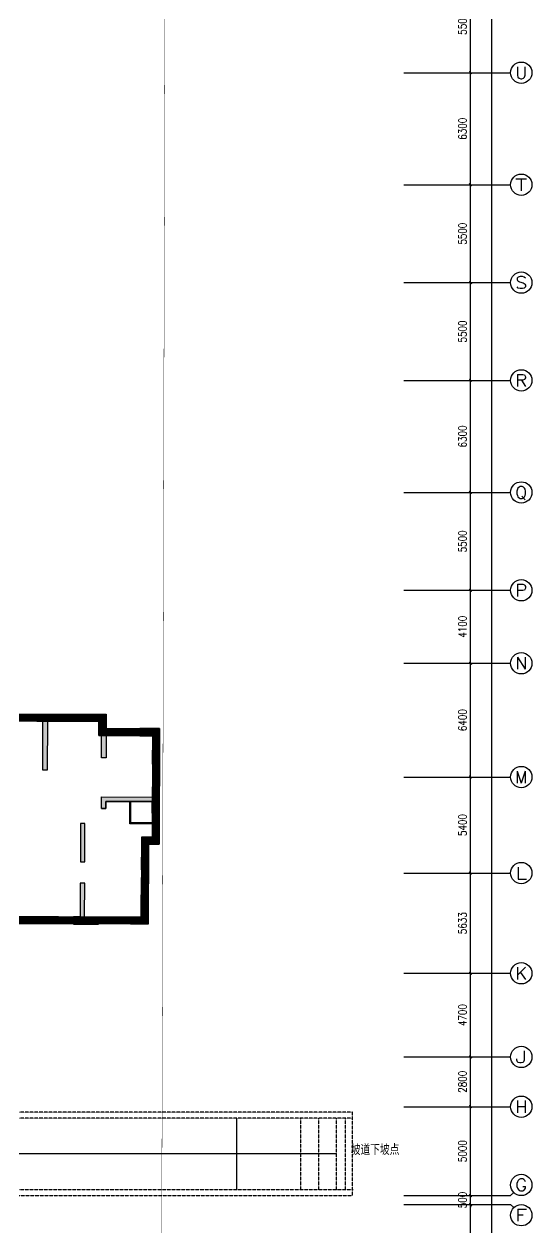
# Model space of a CAD drawing. Extents: x -1348811 to 123514, y -640545 to 749356.
# Drawn here: x -492324 to -463787, y -199809 to -132124 of the extents above; entities that cross this region are included whole.
import ezdxf
from ezdxf.enums import TextEntityAlignment as Align

# ---------------------------------------------------------------- set-up
doc = ezdxf.new("R2010")
doc.units = 0
doc.header["$LTSCALE"] = 10
doc.header["$MEASUREMENT"] = 0
doc.linetypes.add('DASH', pattern=[0.35, 0.25, -0.1])
doc.linetypes.add('DASHDOT', pattern=[25.4, 12.7, -6.35, 0, -6.35])
doc.layers.get('0').update_dxf_attribs({"linetype": 'CONTINUOUS'})
doc.layers.get('Defpoints').update_dxf_attribs({"linetype": 'CONTINUOUS'})
for name, color, linetype in [('A-STAIRS', 9, 'CONTINUOUS'), ('AXIS', 3, 'CONTINUOUS'), ('AXIS_TEXT', 7, 'CONTINUOUS'), ('dxh', 252, 'CONTINUOUS'), ('dxsqt', 1, 'CONTINUOUS'), ('JPS-J-0', 6, 'CONTINUOUS'), ('PUB_HATCH', 9, 'CONTINUOUS'), ('TEXT', 7, 'CONTINUOUS'), ('wall', 8, 'CONTINUOUS'), ('控制线', 5, 'CONTINUOUS')]:
    doc.layers.add(name, color=color, linetype=linetype)
doc.styles.add('_TCH_AXIS', font='COMPLEX', dxfattribs={"bigfont": 'GBCBIG'})
doc.styles.add('COMPLEX', font='COMPLEX')
doc.styles.add('DIM_FONT', font='SIMPLEX', dxfattribs={"width": 0.8, "bigfont": 'HZTXT'})
doc.styles.add('FS2', font='tjromans.shx', dxfattribs={"width": 0.8, "bigfont": 'tjhztxt.shx'})
doc.dimstyles.new('DIMN150', dxfattribs={"dimscale": 1.5, "dimtxt": 300, "dimasz": 100, "dimexe": 250, "dimexo": 300, "dimgap": 150, "dimtad": 1, "dimdec": 0, "dimzin": 0, "dimdsep": 46, "dimtxsty": 'DIM_FONT', "dimblk": 'ARCHTICK', "dimcen": 0.09, "dimclrt": 7, "dimazin": 2, "dimtfac": 1, "dimtdec": 0, "dimtix": 1, "dimtmove": 2, "dimatfit": 3, "dimfxl": 0, "dimtolj": 1, "dimtzin": 0, "dimarcsym": 0})

# ---------------------------------------------------------------- blocks, each defined once
blk = doc.blocks.new('_ArchTick')
at = {"color": 0, "linetype": 'ByBlock', "const_width": 0.4}
blk.add_lwpolyline([(-0.5, -0.5), (0.5, 0.5)], dxfattribs=at)
blk = doc.blocks.new('*D1962')
at = {"layer": 'AXIS', "color": 0, "lineweight": -2}
for p, q in [((-470537, -16259), (-465662, -16259)), ((-466037, -227593), (-466037, -16259)), ((-470537, -227593), (-465662, -227593))]:
    blk.add_line(p, q, dxfattribs=at)
at = {"layer": 'Defpoints', "color": 0}
for p in [(-470987, -16259), (-466037, -16259), (-470987, -227593)]:
    blk.add_point(p, dxfattribs=at)
at = {"layer": 'AXIS', "color": 0, "lineweight": -2, "xscale": 150, "yscale": 150, "zscale": 150}
for p, rotation in [((-466037, -16259), 90), ((-466037, -227593), 270)]:
    blk.add_blockref('_ArchTick', p, dxfattribs=dict(at, rotation=rotation))
at = {"layer": 'AXIS', "color": 7, "insert": (-466487, -121926), "char_height": 450, "attachment_point": 5, "rotation": 90, "style": 'DIM_FONT'}
blk.add_mtext('\\A1;211333', dxfattribs=at)
blk = doc.blocks.new('*D1967')
at = {"layer": 'AXIS', "color": 0, "lineweight": -2}
for p, q in [((-470537, -198493), (-466862, -198493)), ((-467237, -204793), (-467237, -198493)), ((-470537, -204793), (-466862, -204793))]:
    blk.add_line(p, q, dxfattribs=at)
at = {"layer": 'Defpoints', "color": 0}
for p in [(-470987, -198493), (-467237, -198493), (-470987, -204793)]:
    blk.add_point(p, dxfattribs=at)
at = {"layer": 'AXIS', "color": 0, "lineweight": -2, "xscale": 150, "yscale": 150, "zscale": 150}
for p, rotation in [((-467237, -198493), 90), ((-467237, -204793), 270)]:
    blk.add_blockref('_ArchTick', p, dxfattribs=dict(at, rotation=rotation))
at = {"layer": 'AXIS', "color": 7, "insert": (-467687, -201643), "char_height": 450, "attachment_point": 5, "rotation": 90, "style": 'DIM_FONT'}
blk.add_mtext('\\A1;6300', dxfattribs=at)
blk = doc.blocks.new('*D1968')
at = {"layer": 'AXIS', "color": 0, "lineweight": -2}
for p, q in [((-470537, -197993), (-466862, -197993)), ((-467237, -197993), (-467237, -197843)), ((-467237, -198493), (-467237, -197993)), ((-470537, -198493), (-466862, -198493)), ((-467237, -198493), (-467237, -198643))]:
    blk.add_line(p, q, dxfattribs=at)
at = {"layer": 'Defpoints', "color": 0}
for p in [(-470987, -197993), (-467237, -197993), (-470987, -198493)]:
    blk.add_point(p, dxfattribs=at)
at = {"layer": 'AXIS', "color": 0, "lineweight": -2, "xscale": 150, "yscale": 150, "zscale": 150}
for p, rotation in [((-467237, -197993), 270), ((-467237, -198493), 90)]:
    blk.add_blockref('_ArchTick', p, dxfattribs=dict(at, rotation=rotation))
at = {"layer": 'AXIS', "color": 7, "insert": (-467687, -198243), "char_height": 450, "attachment_point": 5, "rotation": 90, "style": 'DIM_FONT'}
blk.add_mtext('\\A1;500', dxfattribs=at)
blk = doc.blocks.new('*D1969')
at = {"layer": 'AXIS', "color": 0, "lineweight": -2}
for p, q in [((-470537, -192993), (-466862, -192993)), ((-467237, -197993), (-467237, -192993)), ((-470537, -197993), (-466862, -197993))]:
    blk.add_line(p, q, dxfattribs=at)
at = {"layer": 'Defpoints', "color": 0}
for p in [(-470987, -192993), (-467237, -192993), (-470987, -197993)]:
    blk.add_point(p, dxfattribs=at)
at = {"layer": 'AXIS', "color": 0, "lineweight": -2, "xscale": 150, "yscale": 150, "zscale": 150}
for p, rotation in [((-467237, -192993), 90), ((-467237, -197993), 270)]:
    blk.add_blockref('_ArchTick', p, dxfattribs=dict(at, rotation=rotation))
at = {"layer": 'AXIS', "color": 7, "insert": (-467687, -195493), "char_height": 450, "attachment_point": 5, "rotation": 90, "style": 'DIM_FONT'}
blk.add_mtext('\\A1;5000', dxfattribs=at)
blk = doc.blocks.new('*D1970')
at = {"layer": 'AXIS', "color": 0, "lineweight": -2}
for p, q in [((-470537, -190193), (-466862, -190193)), ((-467237, -192993), (-467237, -190193)), ((-470537, -192993), (-466862, -192993))]:
    blk.add_line(p, q, dxfattribs=at)
at = {"layer": 'Defpoints', "color": 0}
for p in [(-470987, -190193), (-467237, -190193), (-470987, -192993)]:
    blk.add_point(p, dxfattribs=at)
at = {"layer": 'AXIS', "color": 0, "lineweight": -2, "xscale": 150, "yscale": 150, "zscale": 150}
for p, rotation in [((-467237, -190193), 90), ((-467237, -192993), 270)]:
    blk.add_blockref('_ArchTick', p, dxfattribs=dict(at, rotation=rotation))
at = {"layer": 'AXIS', "color": 7, "insert": (-467687, -191593), "char_height": 450, "attachment_point": 5, "rotation": 90, "style": 'DIM_FONT'}
blk.add_mtext('\\A1;2800', dxfattribs=at)
blk = doc.blocks.new('*D1971')
at = {"layer": 'AXIS', "color": 0, "lineweight": -2}
for p, q in [((-470537, -185493), (-466862, -185493)), ((-467237, -190193), (-467237, -185493)), ((-470537, -190193), (-466862, -190193))]:
    blk.add_line(p, q, dxfattribs=at)
at = {"layer": 'Defpoints', "color": 0}
for p in [(-470987, -185493), (-467237, -185493), (-470987, -190193)]:
    blk.add_point(p, dxfattribs=at)
at = {"layer": 'AXIS', "color": 0, "lineweight": -2, "xscale": 150, "yscale": 150, "zscale": 150}
for p, rotation in [((-467237, -185493), 90), ((-467237, -190193), 270)]:
    blk.add_blockref('_ArchTick', p, dxfattribs=dict(at, rotation=rotation))
at = {"layer": 'AXIS', "color": 7, "insert": (-467687, -187843), "char_height": 450, "attachment_point": 5, "rotation": 90, "style": 'DIM_FONT'}
blk.add_mtext('\\A1;4700', dxfattribs=at)
blk = doc.blocks.new('*D1972')
at = {"layer": 'AXIS', "color": 0, "lineweight": -2}
for p, q in [((-470537, -179859), (-466862, -179859)), ((-467237, -185493), (-467237, -179859)), ((-470537, -185493), (-466862, -185493))]:
    blk.add_line(p, q, dxfattribs=at)
at = {"layer": 'Defpoints', "color": 0}
for p in [(-470987, -179859), (-467237, -179859), (-470987, -185493)]:
    blk.add_point(p, dxfattribs=at)
at = {"layer": 'AXIS', "color": 0, "lineweight": -2, "xscale": 150, "yscale": 150, "zscale": 150}
for p, rotation in [((-467237, -179859), 90), ((-467237, -185493), 270)]:
    blk.add_blockref('_ArchTick', p, dxfattribs=dict(at, rotation=rotation))
at = {"layer": 'AXIS', "color": 7, "insert": (-467687, -182676), "char_height": 450, "attachment_point": 5, "rotation": 90, "style": 'DIM_FONT'}
blk.add_mtext('\\A1;5633', dxfattribs=at)
blk = doc.blocks.new('*D1973')
at = {"layer": 'AXIS', "color": 0, "lineweight": -2}
for p, q in [((-470537, -174459), (-466862, -174459)), ((-467237, -179859), (-467237, -174459)), ((-470537, -179859), (-466862, -179859))]:
    blk.add_line(p, q, dxfattribs=at)
at = {"layer": 'Defpoints', "color": 0}
for p in [(-470987, -174459), (-467237, -174459), (-470987, -179859)]:
    blk.add_point(p, dxfattribs=at)
at = {"layer": 'AXIS', "color": 0, "lineweight": -2, "xscale": 150, "yscale": 150, "zscale": 150}
for p, rotation in [((-467237, -174459), 90), ((-467237, -179859), 270)]:
    blk.add_blockref('_ArchTick', p, dxfattribs=dict(at, rotation=rotation))
at = {"layer": 'AXIS', "color": 7, "insert": (-467687, -177159), "char_height": 450, "attachment_point": 5, "rotation": 90, "style": 'DIM_FONT'}
blk.add_mtext('\\A1;5400', dxfattribs=at)
blk = doc.blocks.new('*D1974')
at = {"layer": 'AXIS', "color": 0, "lineweight": -2}
for p, q in [((-470537, -168059), (-466862, -168059)), ((-467237, -174459), (-467237, -168059)), ((-470537, -174459), (-466862, -174459))]:
    blk.add_line(p, q, dxfattribs=at)
at = {"layer": 'Defpoints', "color": 0}
for p in [(-470987, -168059), (-467237, -168059), (-470987, -174459)]:
    blk.add_point(p, dxfattribs=at)
at = {"layer": 'AXIS', "color": 0, "lineweight": -2, "xscale": 150, "yscale": 150, "zscale": 150}
for p, rotation in [((-467237, -168059), 90), ((-467237, -174459), 270)]:
    blk.add_blockref('_ArchTick', p, dxfattribs=dict(at, rotation=rotation))
at = {"layer": 'AXIS', "color": 7, "insert": (-467687, -171259), "char_height": 450, "attachment_point": 5, "rotation": 90, "style": 'DIM_FONT'}
blk.add_mtext('\\A1;6400', dxfattribs=at)
blk = doc.blocks.new('*D1975')
at = {"layer": 'AXIS', "color": 0, "lineweight": -2}
for p, q in [((-470537, -163959), (-466862, -163959)), ((-467237, -168059), (-467237, -163959)), ((-470537, -168059), (-466862, -168059))]:
    blk.add_line(p, q, dxfattribs=at)
at = {"layer": 'Defpoints', "color": 0}
for p in [(-470987, -163959), (-467237, -163959), (-470987, -168059)]:
    blk.add_point(p, dxfattribs=at)
at = {"layer": 'AXIS', "color": 0, "lineweight": -2, "xscale": 150, "yscale": 150, "zscale": 150}
for p, rotation in [((-467237, -163959), 90), ((-467237, -168059), 270)]:
    blk.add_blockref('_ArchTick', p, dxfattribs=dict(at, rotation=rotation))
at = {"layer": 'AXIS', "color": 7, "insert": (-467687, -166009), "char_height": 450, "attachment_point": 5, "rotation": 90, "style": 'DIM_FONT'}
blk.add_mtext('\\A1;4100', dxfattribs=at)
blk = doc.blocks.new('*D1976')
at = {"layer": 'AXIS', "color": 0, "lineweight": -2}
for p, q in [((-470537, -158459), (-466862, -158459)), ((-467237, -163959), (-467237, -158459)), ((-470537, -163959), (-466862, -163959))]:
    blk.add_line(p, q, dxfattribs=at)
at = {"layer": 'Defpoints', "color": 0}
for p in [(-470987, -158459), (-467237, -158459), (-470987, -163959)]:
    blk.add_point(p, dxfattribs=at)
at = {"layer": 'AXIS', "color": 0, "lineweight": -2, "xscale": 150, "yscale": 150, "zscale": 150}
for p, rotation in [((-467237, -158459), 90), ((-467237, -163959), 270)]:
    blk.add_blockref('_ArchTick', p, dxfattribs=dict(at, rotation=rotation))
at = {"layer": 'AXIS', "color": 7, "insert": (-467687, -161209), "char_height": 450, "attachment_point": 5, "rotation": 90, "style": 'DIM_FONT'}
blk.add_mtext('\\A1;5500', dxfattribs=at)
blk = doc.blocks.new('*D1977')
at = {"layer": 'AXIS', "color": 0, "lineweight": -2}
for p, q in [((-470537, -152159), (-466862, -152159)), ((-467237, -158459), (-467237, -152159)), ((-470537, -158459), (-466862, -158459))]:
    blk.add_line(p, q, dxfattribs=at)
at = {"layer": 'Defpoints', "color": 0}
for p in [(-470987, -152159), (-467237, -152159), (-470987, -158459)]:
    blk.add_point(p, dxfattribs=at)
at = {"layer": 'AXIS', "color": 0, "lineweight": -2, "xscale": 150, "yscale": 150, "zscale": 150}
for p, rotation in [((-467237, -152159), 90), ((-467237, -158459), 270)]:
    blk.add_blockref('_ArchTick', p, dxfattribs=dict(at, rotation=rotation))
at = {"layer": 'AXIS', "color": 7, "insert": (-467687, -155309), "char_height": 450, "attachment_point": 5, "rotation": 90, "style": 'DIM_FONT'}
blk.add_mtext('\\A1;6300', dxfattribs=at)
blk = doc.blocks.new('*D1978')
at = {"layer": 'AXIS', "color": 0, "lineweight": -2}
for p, q in [((-470537, -146659), (-466862, -146659)), ((-467237, -152159), (-467237, -146659)), ((-470537, -152159), (-466862, -152159))]:
    blk.add_line(p, q, dxfattribs=at)
at = {"layer": 'Defpoints', "color": 0}
for p in [(-470987, -146659), (-467237, -146659), (-470987, -152159)]:
    blk.add_point(p, dxfattribs=at)
at = {"layer": 'AXIS', "color": 0, "lineweight": -2, "xscale": 150, "yscale": 150, "zscale": 150}
for p, rotation in [((-467237, -146659), 90), ((-467237, -152159), 270)]:
    blk.add_blockref('_ArchTick', p, dxfattribs=dict(at, rotation=rotation))
at = {"layer": 'AXIS', "color": 7, "insert": (-467687, -149409), "char_height": 450, "attachment_point": 5, "rotation": 90, "style": 'DIM_FONT'}
blk.add_mtext('\\A1;5500', dxfattribs=at)
blk = doc.blocks.new('*D1979')
at = {"layer": 'AXIS', "color": 0, "lineweight": -2}
for p, q in [((-470537, -141159), (-466862, -141159)), ((-467237, -146659), (-467237, -141159)), ((-470537, -146659), (-466862, -146659))]:
    blk.add_line(p, q, dxfattribs=at)
at = {"layer": 'Defpoints', "color": 0}
for p in [(-470987, -141159), (-467237, -141159), (-470987, -146659)]:
    blk.add_point(p, dxfattribs=at)
at = {"layer": 'AXIS', "color": 0, "lineweight": -2, "xscale": 150, "yscale": 150, "zscale": 150}
for p, rotation in [((-467237, -141159), 90), ((-467237, -146659), 270)]:
    blk.add_blockref('_ArchTick', p, dxfattribs=dict(at, rotation=rotation))
at = {"layer": 'AXIS', "color": 7, "insert": (-467687, -143909), "char_height": 450, "attachment_point": 5, "rotation": 90, "style": 'DIM_FONT'}
blk.add_mtext('\\A1;5500', dxfattribs=at)
blk = doc.blocks.new('*D1980')
at = {"layer": 'AXIS', "color": 0, "lineweight": -2}
for p, q in [((-470537, -134859), (-466862, -134859)), ((-467237, -141159), (-467237, -134859)), ((-470537, -141159), (-466862, -141159))]:
    blk.add_line(p, q, dxfattribs=at)
at = {"layer": 'Defpoints', "color": 0}
for p in [(-470987, -134859), (-467237, -134859), (-470987, -141159)]:
    blk.add_point(p, dxfattribs=at)
at = {"layer": 'AXIS', "color": 0, "lineweight": -2, "xscale": 150, "yscale": 150, "zscale": 150}
for p, rotation in [((-467237, -134859), 90), ((-467237, -141159), 270)]:
    blk.add_blockref('_ArchTick', p, dxfattribs=dict(at, rotation=rotation))
at = {"layer": 'AXIS', "color": 7, "insert": (-467687, -138009), "char_height": 450, "attachment_point": 5, "rotation": 90, "style": 'DIM_FONT'}
blk.add_mtext('\\A1;6300', dxfattribs=at)
blk = doc.blocks.new('*D1981')
at = {"layer": 'AXIS', "color": 0, "lineweight": -2}
for p, q in [((-470537, -129359), (-466862, -129359)), ((-467237, -134859), (-467237, -129359)), ((-470537, -134859), (-466862, -134859))]:
    blk.add_line(p, q, dxfattribs=at)
at = {"layer": 'Defpoints', "color": 0}
for p in [(-470987, -129359), (-467237, -129359), (-470987, -134859)]:
    blk.add_point(p, dxfattribs=at)
at = {"layer": 'AXIS', "color": 0, "lineweight": -2, "xscale": 150, "yscale": 150, "zscale": 150}
for p, rotation in [((-467237, -129359), 90), ((-467237, -134859), 270)]:
    blk.add_blockref('_ArchTick', p, dxfattribs=dict(at, rotation=rotation))
at = {"layer": 'AXIS', "color": 7, "insert": (-467687, -132109), "char_height": 450, "attachment_point": 5, "rotation": 90, "style": 'DIM_FONT'}
blk.add_mtext('\\A1;5500', dxfattribs=at)
blk = doc.blocks.new('_AXISO')
blk.add_circle((0, 0), 0.5)
at = {"layer": 'AXIS_TEXT', "style": 'COMPLEX', "width": 1.041667}
blk.add_attdef('A', text='', height=0.56, dxfattribs=at).set_placement((-0.25, -0.28), (0.25, -0.28), align=Align.FIT)
blk = doc.blocks.new('f-fjg')
at = {"layer": 'dxh'}
for points in [[(10150, -800), (10400, -800), (10400, 3100), (11000, 3100), (11000, 3500), (10000, 3500), (10000, 800), (9100, 800), (9100, 400), (10150, 400)], [(17800, 3800), (15050, 3800), (15050, 3100), (15300, 3100), (15300, 3400), (17400, 3400), (17400, 1900), (15050, 1900), (15050, 1175), (15300, 1175), (15300, 1700), (17400, 1700), (17400, -450), (15300, -450), (15300, 75), (15050, 75), (15050, -1175), (15300, -1175), (15300, -650), (17650, -650), (17650, 400), (18700, 400), (18700, 800), (17800, 800)], [(11750, 1800), (11550, 1800), (11550, -2360), (11750, -2360)], [(12900, -2900), (13150, -2900), (13150, 2000), (12900, 2000)], [(3000, 800), (4150, 800), (4150, 400), (3400, 400), (3400, -400), (3250, -400), (3250, -1650), (3000, -1650), (3000, -400), (2700, -400), (2700, 0), (3000, 0)], [(5350, 800), (5350, 400), (6300, 400), (6300, -2350), (6550, -2350), (6550, 400), (6900, 400), (6900, 800)], [(20900, 800), (20900, 400), (21250, 400), (21250, -2350), (21500, -2350), (21500, 400), (22450, 400), (22450, 800)], [(24800, 800), (23650, 800), (23650, 400), (24400, 400), (24400, -400), (24550, -400), (24550, -1650), (24800, -1650), (24800, -400), (25100, -400), (25100, 0), (24800, 0)], [(400, -400), (1100, -400), (1100, 0), (0, 0), (0, -2000), (400, -2000)], [(27400, -400), (27400, -2000), (27800, -2000), (27800, 0), (26700, 0), (26700, -400)], [(8400, -3850), (8400, -4100), (10400, -4100), (10400, -3900), (11550, -3900), (11550, -4100), (13150, -4100), (13150, -3900), (11750, -3900), (11750, -3700), (10400, -3700), (10400, -2150), (10150, -2150), (10150, -3850)], [(17400, -4100), (19400, -4100), (19400, -3850), (17650, -3850), (17650, -2150), (17400, -2150), (17400, -2800), (15300, -2800), (15300, -2275), (15050, -2275), (15050, -3000), (17400, -3000)], [(400, -4100), (3000, -4100), (3000, -4500), (3250, -4500), (3250, -3850), (0, -3850), (0, -4750), (400, -4750)], [(24550, -3850), (24550, -4500), (24800, -4500), (24800, -4100), (27400, -4100), (27400, -4750), (27800, -4750), (27800, -3850)], [(4175, -7500), (4425, -7500), (4425, -5350), (4175, -5350)], [(8350, -6500), (8600, -6500), (8600, -5600), (11250, -5600), (11250, -6000), (11500, -6000), (11500, -5600), (13100, -5600), (13100, -5350), (8350, -5350)], [(19200, -5600), (19200, -6500), (19450, -6500), (19450, -5350), (15200, -5350), (15200, -5600)], [(23625, -5350), (23375, -5350), (23375, -7500), (23625, -7500)], [(600, -6500), (600, -7950), (1000, -7950), (1000, -6500), (1000, -6100), (400, -6100), (400, -5650), (0, -5650), (0, -6500)], [(27800, -6500), (27800, -5650), (27400, -5650), (27400, -6100), (26800, -6100), (26800, -6500), (26800, -7950), (27200, -7950), (27200, -6500)], [(3400, -10600), (3400, -11000), (4800, -11000), (4800, -10600), (4425, -10600), (4425, -8700), (4175, -8700), (4175, -10600)], [(8350, -10600), (8000, -10600), (8000, -11000), (8600, -11000), (8600, -8700), (8350, -8700)], [(19200, -11000), (19800, -11000), (19800, -10600), (19450, -10600), (19450, -8400), (19200, -8400)], [(23375, -10600), (23000, -10600), (23000, -11000), (24400, -11000), (24400, -10600), (23625, -10600), (23625, -8700), (23375, -8700)], [(1000, -9350), (600, -9350), (600, -11000), (1600, -11000), (1600, -10600), (1000, -10600)], [(26800, -10600), (26200, -10600), (26200, -11000), (27200, -11000), (27200, -9350), (26800, -9350)], [(10600, -9850), (11500, -9850), (11500, -9600), (10200, -9600), (10200, -14000), (10800, -14000), (10800, -13600), (10600, -13600)], [(17900, -9600), (15250, -9600), (15250, -9850), (17500, -9850), (17500, -11000), (17900, -11000)], [(15100, -14000), (15100, -13600), (14350, -13600), (14350, -12250), (14100, -12250), (14100, -13600), (13700, -13600), (13700, -14000)], [(17900, -12250), (17500, -12250), (17500, -13600), (16900, -13600), (16900, -14000), (17900, -14000)]]:
    blk.add_hatch(color=256, dxfattribs=at).paths.add_polyline_path(points)
at = {"layer": 'dxsqt'}
for points in [[(10400, 3100), (10400, -800), (10150, -800), (10150, 400), (9100, 400), (9100, 800), (10000, 800), (10000, 3500), (11000, 3500), (11000, 3100), (10400, 3100)], [(15050, 3100), (15050, 3800), (17800, 3800), (17800, 800), (18700, 800), (18700, 400), (17650, 400), (17650, -650), (15300, -650), (15300, -1175), (15050, -1175), (15050, 75), (15300, 75), (15300, -450), (17400, -450), (17400, 1700), (15300, 1700), (15300, 1175), (15050, 1175), (15050, 1900), (17400, 1900), (17400, 3400), (15300, 3400), (15300, 3100), (15050, 3100)], [(3400, 400), (4150, 400), (4150, 800), (3000, 800), (3000, 0), (2700, 0), (2700, -400), (3000, -400), (3000, -1650), (3250, -1650), (3250, -400), (3400, -400), (3400, 400)], [(6900, 800), (6900, 400), (6550, 400), (6550, -2350), (6300, -2350), (6300, 400), (5350, 400), (5350, 800), (6900, 800)], [(21250, 400), (20900, 400), (20900, 800), (22450, 800), (22450, 400), (21500, 400), (21500, -2350), (21250, -2350), (21250, 400)], [(24400, 400), (23650, 400), (23650, 800), (24800, 800), (24800, 0), (25100, 0), (25100, -400), (24800, -400), (24800, -1650), (24550, -1650), (24550, -400), (24400, -400), (24400, 400)], [(400, -400), (400, -2000), (0, -2000), (0, 0), (1100, 0), (1100, -400), (400, -400)], [(27800, 0), (26700, 0), (26700, -400), (27400, -400), (27400, -2000), (27800, -2000), (27800, 0)], [(17650, -2150), (17650, -3850), (19400, -3850), (19400, -4100), (17400, -4100), (17400, -3000), (15050, -3000), (15050, -3000), (15050, -3000), (15050, -2275), (15300, -2275), (15300, -2800), (17400, -2800), (17400, -2150), (17650, -2150)], [(3250, -3850), (0, -3850), (0, -4750), (400, -4750), (400, -4100), (3000, -4100), (3000, -4500), (3250, -4500), (3250, -3850)], [(24550, -3850), (27800, -3850), (27800, -4750), (27400, -4750), (27400, -4100), (24800, -4100), (24800, -4500), (24550, -4500), (24550, -3850)], [(8350, -5350), (8350, -6500), (8600, -6500), (8600, -5600), (11250, -5600), (11250, -6000), (11500, -6000), (11500, -5600), (13100, -5600), (13100, -5350), (8350, -5350)], [(400, -5650), (400, -6100), (1000, -6100), (1000, -6500), (1000, -6500), (1000, -7950), (600, -7950), (600, -6500), (0, -6500), (0, -5650), (400, -5650)], [(27400, -6100), (26800, -6100), (26800, -6500), (26800, -6500), (26800, -7950), (27200, -7950), (27200, -6500), (27800, -6500), (27800, -5650), (27400, -5650), (27400, -6100)], [(3400, -10600), (3400, -11000), (4800, -11000), (4800, -10600), (4425, -10600), (4425, -8700), (4175, -8700), (4175, -10600), (3400, -10600)], [(19200, -11000), (19800, -11000), (19800, -10600), (19450, -10600), (19450, -8400), (19200, -8400), (19200, -11000)], [(23375, -10600), (23000, -10600), (23000, -11000), (24400, -11000), (24400, -10600), (23625, -10600), (23625, -8700), (23375, -8700), (23375, -10600)], [(1000, -10600), (1000, -9350), (600, -9350), (600, -11000), (1600, -11000), (1600, -10600), (1000, -10600)], [(26200, -10600), (26800, -10600), (26800, -9350), (27200, -9350), (27200, -11000), (26200, -11000), (26200, -10600)], [(10200, -14000), (10800, -14000), (10800, -13600), (10600, -13600), (10600, -9850), (11500, -9850), (11500, -9600), (10200, -9600), (10200, -14000)], [(17900, -11000), (17500, -11000), (17500, -9850), (15250, -9850), (15250, -9600), (17900, -9600), (17900, -11000)], [(13700, -13600), (14100, -13600), (14100, -12250), (14350, -12250), (14350, -13600), (15100, -13600), (15100, -14000), (13700, -14000), (13700, -13600)], [(16900, -13600), (16900, -14000), (17900, -14000), (17900, -12250), (17500, -12250), (17500, -13600), (16900, -13600)]]:
    blk.add_lwpolyline(points, dxfattribs=at)
for points in [[(11750, 1800), (11750, -2360), (11550, -2360), (11550, 1800)], [(11750, 1800), (11750, -2360), (11550, -2360), (11550, 1800)], [(12900, 2000), (13150, 2000), (13150, -2900), (12900, -2900)], [(10400, -4100), (10400, -3900), (11550, -3900), (11550, -4100), (13150, -4100), (13150, -3900), (11750, -3900), (11750, -3700), (10400, -3700), (10400, -2150), (10150, -2150), (10150, -3850), (8400, -3850), (8400, -4100)], [(4425, -5350), (4425, -7500), (4175, -7500), (4175, -5350)], [(19200, -6500), (19200, -5600), (15200, -5600), (15200, -5350), (19450, -5350), (19450, -6500)], [(23375, -7500), (23625, -7500), (23625, -5350), (23375, -5350)], [(8000, -10600), (8350, -10600), (8350, -8700), (8600, -8700), (8600, -11000), (8000, -11000)]]:
    blk.add_lwpolyline(points, close=True, dxfattribs=at)

msp = doc.modelspace()

# ---------------------------------------------------------------- linework, layer by layer
at = {"layer": 'A-STAIRS', "linetype": 'DASH', "ltscale": 5}
for p, q in [((-473867.7, -193292.9), (-500634.5, -193292.9)), ((-473867.7, -197992.9), (-473867.7, -193292.9)), ((-473867.7, -193642.9), (-500841.8, -193642.9)), ((-476767.7, -197692.9), (-476767.7, -193642.9)), ((-475767.7, -197692.9), (-475767.7, -193642.9)), ((-474767.7, -197692.9), (-474767.7, -193642.9)), ((-474267.7, -197692.9), (-474267.7, -193642.9)), ((-503417.5, -197992.9), (-473867.7, -197992.9)), ((-503210.2, -197642.9), (-473838, -197642.9))]:
    msp.add_line(p, q, dxfattribs=at)
at = {"layer": 'A-STAIRS', "linetype": 'ByBlock'}
msp.add_line((-480367.7, -197692.9), (-480367.7, -193642.9), dxfattribs=at)
msp.add_lwpolyline([(-474767.7, -195642.9), (-522367.7, -195642.9)], dxfattribs=at)
at = {"layer": 'AXIS'}
for p, q in [((-470986.8, -134859.4), (-464986.8, -134859.4)), ((-470986.8, -141159.4), (-464986.8, -141159.4)), ((-470986.8, -146659.4), (-464986.8, -146659.4)), ((-470986.8, -152159.4), (-464986.8, -152159.4)), ((-470986.8, -158459.4), (-464986.8, -158459.4)), ((-470986.8, -163959.4), (-464986.8, -163959.4)), ((-470986.8, -168059.4), (-464986.8, -168059.4)), ((-470986.8, -174459.4), (-464986.8, -174459.4)), ((-470986.8, -179859.4), (-464986.8, -179859.4)), ((-470986.8, -185492.9), (-464986.8, -185492.9)), ((-470986.8, -190192.9), (-464986.8, -190192.9)), ((-470986.8, -192992.9), (-464986.8, -192992.9)), ((-470986.8, -197992.9), (-464986.8, -197992.9)), ((-464811.1, -197817.1), (-464986.8, -197992.9)), ((-470986.8, -198492.9), (-464986.8, -198492.9)), ((-464811.1, -198668.6), (-464986.8, -198492.9))]:
    msp.add_line(p, q, dxfattribs=at)
at = {"layer": 'JPS-J-0'}
msp.add_lwpolyline([(-486378.4, -175832.9), (-485128.4, -175836.6), (-485132.2, -177086.6), (-486382.1, -177082.8)], close=True, dxfattribs=at)
at = {"layer": 'JPS-J-0', "linetype": 'DASH'}
msp.add_lwpolyline([(-486328.4, -175833), (-485128.4, -175836.6), (-485132, -177036.6), (-486332, -177033)], close=True, dxfattribs=at)
at = {"layer": 'PUB_HATCH', "const_width": 400}
msp.add_lwpolyline([(-496967.8, -167901.3), (-496968.4, -168101.3), (-494905.4, -168107.4), (-494914.4, -171107.4), (-487914.4, -171128.3), (-487916.8, -171928.3), (-484916.8, -171937.2), (-484935, -178037.2), (-485535, -178035.4), (-485548.4, -182535.4), (-494848.3, -182507.7), (-494857.3, -185507.6), (-502157.3, -185485.9), (-502151, -183385.9), (-504151, -183379.9), (-504148.3, -182479.9), (-506067.3, -182474.2), (-506074.5, -184899.4)], dxfattribs=at)
at = {"layer": 'wall'}
for p, q in [((-487979.6, -176228.1), (-487977.7, -175578.1)), ((-487977.7, -175578.1), (-485127.7, -175586.6)), ((-487729.6, -176228.8), (-487728.4, -175828.8)), ((-487728.4, -175828.8), (-485128.4, -175836.6)), ((-485127.7, -175586.6), (-485128.4, -175836.6)), ((-487979.6, -176228.1), (-487729.6, -176228.8))]:
    msp.add_line(p, q, dxfattribs=at)
for points in [[(-497167.8, -167900.7), (-497169, -168300.7), (-495106, -168306.8), (-495115, -171306.8), (-488115, -171327.7), (-488117.4, -172127.7), (-485117.4, -172136.6), (-485134.4, -177836.6), (-485734.4, -177834.8), (-485747.8, -182334.8), (-495047.8, -182307.1), (-495056.7, -185307), (-501956.7, -185286.5), (-501950.4, -183186.5), (-503950.4, -183180.5), (-503947.7, -182280.5), (-506266.7, -182273.6), (-506274.5, -184898.9)], [(-497880, -167901.9), (-497880, -167901.9), (-494704.8, -167908), (-494713.8, -170908), (-487713.8, -170928.9), (-487716.2, -171728.8), (-484716.2, -171737.8), (-484735.6, -178237.8), (-485335.6, -178236), (-485349, -182736), (-494648.9, -182708.3), (-494657.9, -185708.2), (-502357.9, -185685.3), (-502351.6, -183585.3), (-504351.6, -183579.3), (-504348.9, -182679.3), (-505867.9, -182674.8), (-505874.5, -184900)], [(-488115, -171327.7), (-488117.4, -172127.7), (-485117.4, -172136.6), (-485134.4, -177836.6), (-485734.4, -177834.8), (-485747.8, -182334.8), (-495047.8, -182307.1), (-495056.7, -185307), (-501956.7, -185286.5), (-501950.4, -183186.5), (-503950.4, -183180.5), (-503947.7, -182280.5), (-506266.7, -182273.6), (-506274.5, -184898.9)], [(-488115, -171327.7), (-488117.4, -172127.7), (-485117.4, -172136.6), (-485134.4, -177836.6), (-485734.4, -177834.8), (-485747.8, -182334.8), (-495047.8, -182307.1), (-495056.7, -185307), (-501956.7, -185286.5), (-501950.4, -183186.5), (-503950.4, -183180.5), (-503947.7, -182280.5), (-506266.7, -182273.6), (-506274.5, -184898.9)]]:
    msp.add_lwpolyline(points, dxfattribs=at)
at = {"layer": '控制线', "color": 1, "linetype": 'DASHDOT', "ltscale": 0.1, "const_width": 20}
msp.add_lwpolyline([(-596505.6, -14825.6), (-490113.6, 21088.3), (-484038.8, 16611.3), (-484686, -239220.3), (-493861.2, -248362.2), (-596766.1, -248247.3)], close=True, dxfattribs=at)

# ---------------------------------------------------------------- block references
at = {"layer": 'AXIS'}
ref = msp.add_blockref('_AXISO', (-464386.8, -134859.4), dxfattribs=dict(at, xscale=1200, yscale=1200, zscale=1200))
ref.add_attrib('A', 'U', dxfattribs={"layer": 'AXIS_TEXT', "height": 678.8, "style": '_TCH_AXIS', "width": 1.05}).set_placement((-464726.3, -135198.8), (-464047.4, -135198.8), align=Align.FIT)
ref = msp.add_blockref('_AXISO', (-464386.8, -141159.4), dxfattribs=dict(at, xscale=1200, yscale=1200, zscale=1200))
ref.add_attrib('A', 'T', dxfattribs={"layer": 'AXIS_TEXT', "height": 678.8, "style": '_TCH_AXIS', "width": 1.4}).set_placement((-464726.3, -141498.8), (-464047.4, -141498.8), align=Align.FIT)
ref = msp.add_blockref('_AXISO', (-464386.8, -146659.4), dxfattribs=dict(at, xscale=1200, yscale=1200, zscale=1200))
ref.add_attrib('A', 'S', dxfattribs={"layer": 'AXIS_TEXT', "height": 678.8, "style": '_TCH_AXIS', "width": 1.5}).set_placement((-464726.3, -146998.8), (-464047.4, -146998.8), align=Align.FIT)
ref = msp.add_blockref('_AXISO', (-464386.8, -152159.4), dxfattribs=dict(at, xscale=1200, yscale=1200, zscale=1200))
ref.add_attrib('A', 'R', dxfattribs={"layer": 'AXIS_TEXT', "height": 678.8, "style": '_TCH_AXIS', "width": 1.166667}).set_placement((-464726.3, -152498.8), (-464047.4, -152498.8), align=Align.FIT)
ref = msp.add_blockref('_AXISO', (-464386.8, -158459.4), dxfattribs=dict(at, xscale=1200, yscale=1200, zscale=1200))
ref.add_attrib('A', 'Q', dxfattribs={"layer": 'AXIS_TEXT', "height": 678.8, "style": '_TCH_AXIS', "width": 1.3125}).set_placement((-464726.3, -158798.8), (-464047.4, -158798.8), align=Align.FIT)
ref = msp.add_blockref('_AXISO', (-464386.8, -163959.4), dxfattribs=dict(at, xscale=1200, yscale=1200, zscale=1200))
ref.add_attrib('A', 'P', dxfattribs={"layer": 'AXIS_TEXT', "height": 678.8, "style": '_TCH_AXIS', "width": 1.235294}).set_placement((-464726.3, -164298.8), (-464047.4, -164298.8), align=Align.FIT)
ref = msp.add_blockref('_AXISO', (-464386.8, -168059.4), dxfattribs=dict(at, xscale=1200, yscale=1200, zscale=1200))
ref.add_attrib('A', 'N', dxfattribs={"layer": 'AXIS_TEXT', "height": 678.8, "style": '_TCH_AXIS', "width": 1.105263}).set_placement((-464726.3, -168398.8), (-464047.4, -168398.8), align=Align.FIT)
ref = msp.add_blockref('_AXISO', (-464386.8, -174459.4), dxfattribs=dict(at, xscale=1200, yscale=1200, zscale=1200))
ref.add_attrib('A', 'M', dxfattribs={"layer": 'AXIS_TEXT', "height": 678.8, "style": '_TCH_AXIS'}).set_placement((-464726.3, -174798.8), (-464047.4, -174798.8), align=Align.FIT)
ref = msp.add_blockref('_AXISO', (-464386.8, -179859.4), dxfattribs=dict(at, xscale=1200, yscale=1200, zscale=1200))
ref.add_attrib('A', 'L', dxfattribs={"layer": 'AXIS_TEXT', "height": 678.8, "style": '_TCH_AXIS', "width": 1.4}).set_placement((-464726.3, -180198.8), (-464047.4, -180198.8), align=Align.FIT)
ref = msp.add_blockref('_AXISO', (-464386.8, -185492.9), dxfattribs=dict(at, xscale=1200, yscale=1200, zscale=1200))
ref.add_attrib('A', 'K', dxfattribs={"layer": 'AXIS_TEXT', "height": 678.8, "style": '_TCH_AXIS', "width": 1.105263}).set_placement((-464726.3, -185832.3), (-464047.4, -185832.3), align=Align.FIT)
ref = msp.add_blockref('_AXISO', (-464386.8, -190192.9), dxfattribs=dict(at, xscale=1200, yscale=1200, zscale=1200))
ref.add_attrib('A', 'J', dxfattribs={"layer": 'AXIS_TEXT', "height": 678.8, "style": '_TCH_AXIS', "width": 1.909091}).set_placement((-464726.3, -190532.3), (-464047.4, -190532.3), align=Align.FIT)
ref = msp.add_blockref('_AXISO', (-464386.8, -192992.9), dxfattribs=dict(at, xscale=1200, yscale=1200, zscale=1200))
ref.add_attrib('A', 'H', dxfattribs={"layer": 'AXIS_TEXT', "height": 678.8, "style": '_TCH_AXIS', "width": 1.05}).set_placement((-464726.3, -193332.3), (-464047.4, -193332.3), align=Align.FIT)
ref = msp.add_blockref('_AXISO', (-464386.8, -197392.9), dxfattribs=dict(at, xscale=1200, yscale=1200, zscale=1200))
ref.add_attrib('A', 'G', dxfattribs={"layer": 'AXIS_TEXT', "height": 678.8, "style": '_TCH_AXIS', "width": 1.166667}).set_placement((-464726.3, -197732.3), (-464047.4, -197732.3), align=Align.FIT)
ref = msp.add_blockref('_AXISO', (-464386.8, -199092.9), dxfattribs=dict(at, xscale=1200, yscale=1200, zscale=1200))
ref.add_attrib('A', 'F', dxfattribs={"layer": 'AXIS_TEXT', "height": 678.8, "style": '_TCH_AXIS', "width": 1.3125}).set_placement((-464726.3, -199432.3), (-464047.4, -199432.3), align=Align.FIT)
at = {"layer": 'dxh', "rotation": 359.8292750667289}
msp.add_blockref('f-fjg', (-512516.1, -171655), dxfattribs=at)

# ---------------------------------------------------------------- texts
at = {"layer": 'TEXT', "style": 'FS2', "width": 0.7}
msp.add_text('坡道下坡点', height=600, rotation=0.161118, dxfattribs=at).set_placement((-473961.5, -195712.6))

# ---------------------------------------------------------------- dimensions: what is measured, and where the dimension line sits
at = {"layer": 'AXIS'}
for p1, p2, distance, picture, middle in [((-470986.8408, -227592.8565), (-470986.8408, -16259.4328), -4950, '*D1962', (-466486.8408, -121926.1446)), ((-470986.8, -134859.4), (-470986.8, -129359.4), -3750, '*D1981', (-467686.8, -132109.4)), ((-470986.8, -141159.4), (-470986.8, -134859.4), -3750, '*D1980', (-467686.8, -138009.4)), ((-470986.8, -146659.4), (-470986.8, -141159.4), -3750, '*D1979', (-467686.8, -143909.4)), ((-470986.8, -152159.4), (-470986.8, -146659.4), -3750, '*D1978', (-467686.8, -149409.4)), ((-470986.8, -158459.4), (-470986.8, -152159.4), -3750, '*D1977', (-467686.8, -155309.4)), ((-470986.8, -163959.4), (-470986.8, -158459.4), -3750, '*D1976', (-467686.8, -161209.4)), ((-470986.8, -168059.4), (-470986.8, -163959.4), -3750, '*D1975', (-467686.8, -166009.4)), ((-470986.8, -174459.4), (-470986.8, -168059.4), -3750, '*D1974', (-467686.8, -171259.4)), ((-470986.8, -179859.4), (-470986.8, -174459.4), -3750, '*D1973', (-467686.8, -177159.4)), ((-470986.8408, -185492.8565), (-470986.8408, -179859.4328), -3750, '*D1972', (-467686.8408, -182676.1446)), ((-470986.8, -190192.9), (-470986.8, -185492.9), -3750, '*D1971', (-467686.8, -187842.9)), ((-470986.8, -192992.9), (-470986.8, -190192.9), -3750, '*D1970', (-467686.8, -191592.9)), ((-470986.8, -197992.9), (-470986.8, -192992.9), -3750, '*D1969', (-467686.8, -195492.9)), ((-470986.8, -198492.9), (-470986.8, -197992.9), -3750, '*D1968', (-467686.8, -198242.9)), ((-470986.8, -204792.9), (-470986.8, -198492.9), -3750, '*D1967', (-467686.8, -201642.9))]:
    dim = msp.add_aligned_dim(p1=p1, p2=p2, distance=distance, dimstyle='DIMN150', dxfattribs=at)
    dim.commit()
    dim.dimension.update_dxf_attribs({"geometry": picture, "text_midpoint": middle})

doc.saveas('drawing.dxf')
